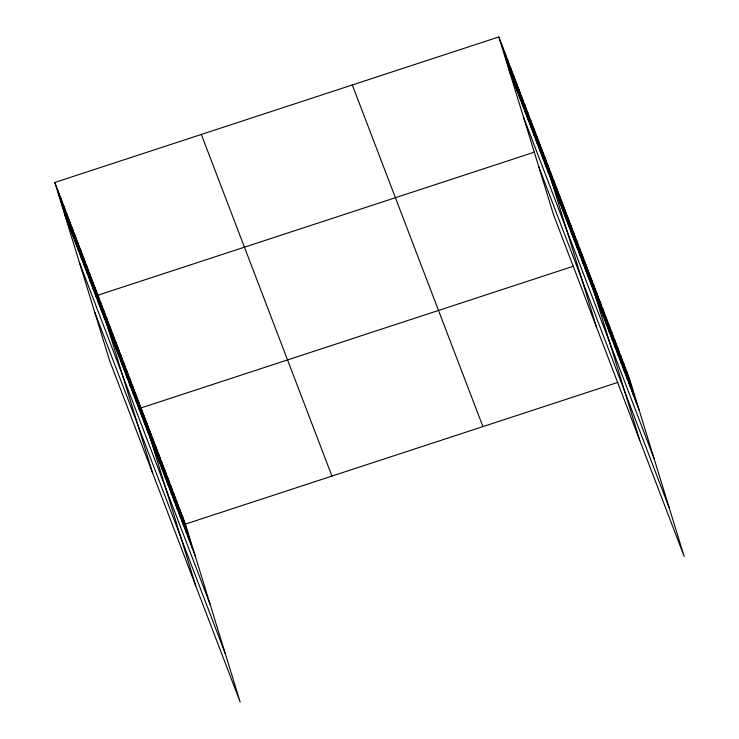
<?xml version="1.0" encoding="UTF-8"?>
<svg xmlns="http://www.w3.org/2000/svg" width="739" height="739" viewBox="0 0 739 739"><rect width="100%" height="100%" fill="white"/><g stroke="black" fill="none" stroke-linecap="round" stroke-linejoin="round"><path stroke-width="1.11" d="M54.806 182.468L185.424 524.099L240.166 702.05L109.548 360.42L54.806 182.468L498.834 36.95L629.452 378.58L684.194 556.532L553.576 214.901L498.834 36.95M534.611 152.086L97.908 295.212L152.65 473.154M539.839 150.377L541.936 149.684L596.678 327.636M573.529 266.197L141.01 407.946L195.761 585.898M582.951 263.112L585.039 262.428L639.789 440.379M185.424 524.099L617.933 382.359M627.356 379.264L629.452 378.58M508.543 68.524L639.161 410.154M523.406 116.827L654.024 458.457M538.713 166.598L669.331 508.229M352.3 84.976L482.918 426.606M201.331 134.452L331.95 476.082M64.515 214.042L195.133 555.673M79.378 262.345L209.996 603.975M94.694 312.117L225.312 653.747M626.487 370.839L636.205 402.413M623.531 363.098L633.24 394.672M620.566 355.348L630.284 386.922M617.61 347.607L627.319 379.181M614.645 339.866L624.363 371.44M611.689 332.116L621.397 363.699M608.724 324.375L618.441 355.949M605.768 316.634L615.476 348.208M602.802 308.893L612.52 340.467M599.846 301.142L609.555 332.716M596.881 293.401L606.599 324.975M593.925 285.66L603.634 317.234M590.96 277.91L600.678 309.493M588.004 270.169L597.712 301.743M582.166 254.909L591.884 286.483M579.293 247.399L589.011 278.972M576.42 239.879L586.138 271.453M573.547 232.36L583.256 263.943M570.674 224.85L580.383 256.424M567.801 217.331L577.51 248.904M564.929 209.811L574.637 241.394M562.056 202.301L571.764 233.875M559.174 194.782L568.891 226.356M556.301 187.272L566.019 218.846M553.428 179.753L563.146 211.326M550.555 172.233L560.273 203.807M547.682 164.723L557.4 196.297M544.809 157.204L554.527 188.778M539.064 142.174L548.781 173.748M536.191 134.655L545.899 166.229M533.318 127.145L543.026 158.719M530.445 119.626L540.154 151.199M527.572 112.106L537.281 143.68M524.699 104.596L534.408 136.17M521.817 97.077L531.535 128.651M518.944 89.558L528.662 121.141M516.071 82.047L525.789 113.621M513.199 74.528L522.916 106.102M510.326 67.018L520.044 98.592M507.453 59.499L517.171 91.073M504.58 51.979L514.298 83.553M501.707 44.469L511.416 76.043M182.459 516.358L192.177 547.932M179.503 508.617L189.212 540.191M176.538 500.866L186.256 532.449M173.582 493.125L183.29 524.699M170.617 485.384L180.334 516.958M167.661 477.643L177.369 509.217M164.695 469.893L174.413 501.467M161.739 462.152L171.448 493.726M158.774 454.411L168.492 485.985M155.818 446.661L165.527 478.244M152.853 438.92L162.571 470.494M149.897 431.179L159.606 462.753M146.932 423.438L156.65 455.012M143.976 415.688L153.684 447.261M138.138 400.427L147.855 432.01M135.265 392.917L144.983 424.491M132.392 385.398L142.11 416.972M129.519 377.878L139.237 409.461M126.646 370.368L136.355 401.942M123.773 362.849L133.482 394.423M120.9 355.339L130.609 386.913M118.028 347.82L127.736 379.393M115.155 340.3L124.863 371.874M112.273 332.79L121.99 364.364M109.4 325.271L119.118 356.845M106.527 317.752L116.245 349.335M103.654 310.241L113.372 341.815M100.781 302.722L110.499 334.296M95.035 287.693L104.753 319.266M92.163 280.173L101.871 311.747M89.29 272.663L98.998 304.237M86.417 265.144L96.125 296.718M83.544 257.625L93.253 289.208M80.671 250.115L90.38 281.688M77.798 242.595L87.507 274.169M74.916 235.076L84.634 266.659M72.043 227.566L81.761 259.14M69.17 220.046L78.888 251.62M66.298 212.536L76.015 244.11M63.425 205.017L73.143 236.591M60.552 197.498L70.27 229.081M57.679 189.988L67.397 221.561"/></g></svg>
